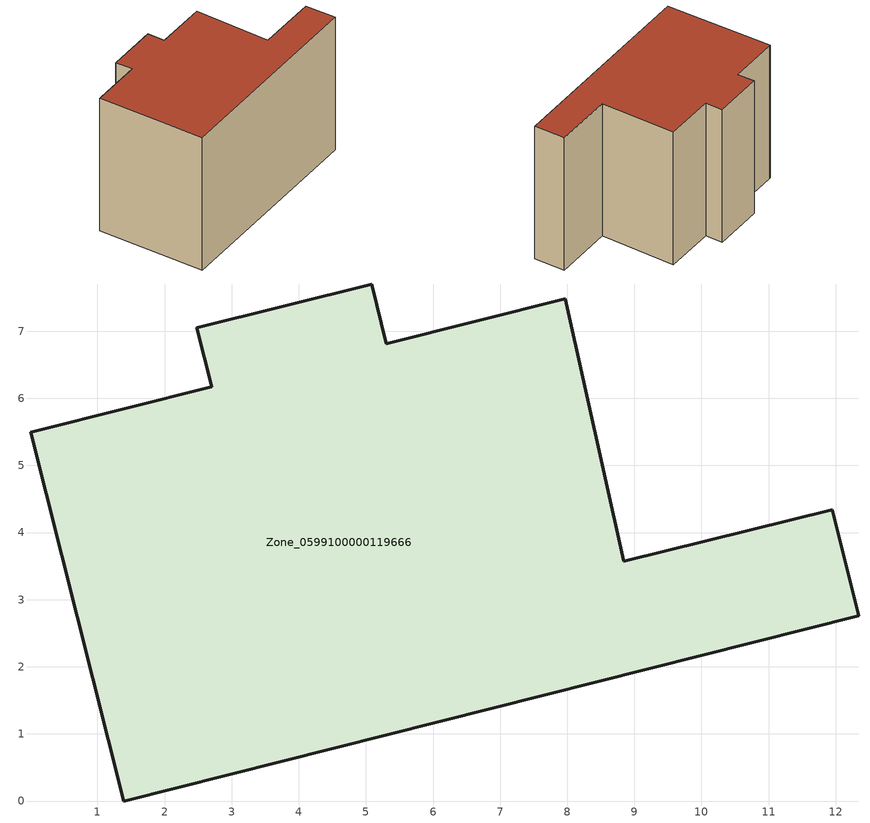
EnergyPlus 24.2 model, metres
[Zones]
Zone_0599100000119666
 floor ground (C_G): 0.01,5.5 0.09,5.52 2.7,6.17 2.48,7.05 5.09,7.7 5.3,6.81 7.97,7.48 8.84,3.57 11.95,4.34 12.34,2.76 1.39,0 z0
 wall outside (C_F): 12.34,2.76 11.95,4.34 8.84,3.57 7.97,7.48 5.3,6.81 5.09,7.7 2.48,7.05 2.7,6.17 0.09,5.52 0.01,5.5 1.39,0 12.34,2.76 z0:7.56
 roof outside (C_R): 0.09,5.52 0.01,5.5 1.39,0 12.34,2.76 11.95,4.34 8.84,3.57 7.97,7.48 5.3,6.81 5.09,7.7 2.48,7.05 2.7,6.17 z7.56
[BUILDING]
Pand.0599100000119666: North Axis=0; Terrain=City; Loads Convergence Tolerance Value=0.04; Temperature Convergence Tolerance Value=0.4; Solar Distribution=FullExterior; Maximum Number of Warmup Days=25; Minimum Number of Warmup Days=1
[Site:Location]
Rotterdam.The.Hague.AP_ZH_NLD Design_Conditions: Latitude=51.96; Longitude=4.45; Time Zone=1; Elevation=-4.5
[SITE:GROUNDTEMPERATURE:BUILDINGSURFACE]
18, 18, 18, 18, 18, 18, 18, 18, 18, 18, 18, 18
[MATERIAL] Thermal Absorptance=0.9; Solar Absorptance=0.7; Visible Absorptance=0.7
Name | Roughness | Thickness | Conductivity | Density | Specific Heat
G.TC.1975-1991 | MediumSmooth | 0.15 | 0.288461 | 540 | 1210
F.TC.1975-1991 | Rough | 0.3 | 0.230769 | 1920 | 840
R.TC.1975-1991 | MediumRough | 0.2 | 0.153846 | 1500 | 1000
[CONSTRUCTION]
C_G: G.TC.1975-1991
C_F: F.TC.1975-1991
C_R: R.TC.1975-1991
[ZONE]
Zone_0599100000119666: Type=1; Multiplier=1; Ceiling Height=Autocalculate; Volume=Autocalculate; Floor Area=autocalculate; Part of Total Floor Area=Yes
[ZONEINFILTRATION:DESIGNFLOWRATE]
Infil_Zone_0599100000119666: Zone or ZoneList or Space or SpaceList=Zone_0599100000119666; Schedule=AlwaysOn; Design Flow Rate Calculation Method=Flow/Area; Flow Rate per Floor Area=0.003; Constant Term Coefficient=1; Temperature Term Coefficient=0; Velocity Term Coefficient=0; Velocity Squared Term Coefficient=0
[HVACTEMPLATE:ZONE:IDEALLOADSAIRSYSTEM]
Zone_0599100000119666: Maximum Heating Supply Air Temperature=50; Minimum Cooling Supply Air Temperature=13; Maximum Heating Supply Air Humidity Ratio=0.0156; Minimum Cooling Supply Air Humidity Ratio=0.0077; Heating Limit=NoLimit; Cooling Limit=NoLimit; Dehumidification Control Type=ConstantSensibleHeatRatio; Cooling Sensible Heat Ratio=0.7; Dehumidification Setpoint=60; Humidification Control Type=None; Humidification Setpoint=30; Outdoor Air Method=None; Outdoor Air Flow Rate per Person=0.00944; Outdoor Air Flow Rate per Zone Floor Area=0; Outdoor Air Flow Rate per Zone=0; Demand Controlled Ventilation Type=None; Outdoor Air Economizer Type=NoEconomizer; Heat Recovery Type=None; Sensible Heat Recovery Effectiveness=0.7; Latent Heat Recovery Effectiveness=0.65
[ZONECONTROL:THERMOSTAT]
ThermostatControl_Zone_0599100000119666: Zone or ZoneList=Zone_0599100000119666; Control Type Schedule=DualSetpointControlType; Control 1=Thermostat_Zone_0599100000119666; Temperature Difference Between Cutout And Setpoint=0
[THERMOSTATSETPOINT:DUALSETPOINT]
Thermostat_Zone_0599100000119666: Heating Setpoint Temperature Schedule=HeatingSetpoint_Zone_0599100000119666; Cooling Setpoint Temperature Schedule=CoolingSetpoint_Zone_0599100000119666
[SCHEDULE:COMPACT]
HeatingSetpoint_Zone_0599100000119666: Through: 12/31, For: AllDays, Until: 24:00, 21
CoolingSetpoint_Zone_0599100000119666: Through: 12/31, For: AllDays, Until: 24:00, 24
DualSetpointControlType: Through: 12/31, For: AllDays, Until: 24:00, 4
AlwaysOn: Through: 12/31, For: AllDays, Until: 24:00, 1
